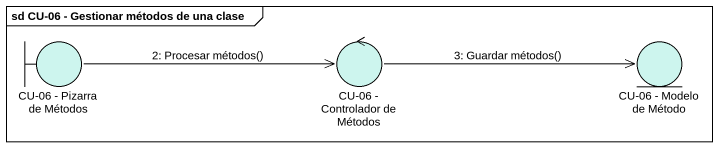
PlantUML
@startuml
mainframe sd CU-06 - Gestionar métodos de una clase
boundary "CU-06 - Pizarra de Métodos" as CU_06_Pizarra_de_Métodos #CDF5EE
control "CU-06 - Controlador de Métodos" as CU_06_Controlador_de_Métodos #CDF5EE
entity "CU-06 - Modelo de Método" as CU_06_Modelo_de_Método #CDF5EE
CU_06_Pizarra_de_Métodos -right-> CU_06_Controlador_de_Métodos : 2: Procesar métodos()
CU_06_Controlador_de_Métodos -right-> CU_06_Modelo_de_Método : 3: Guardar métodos()
@enduml
